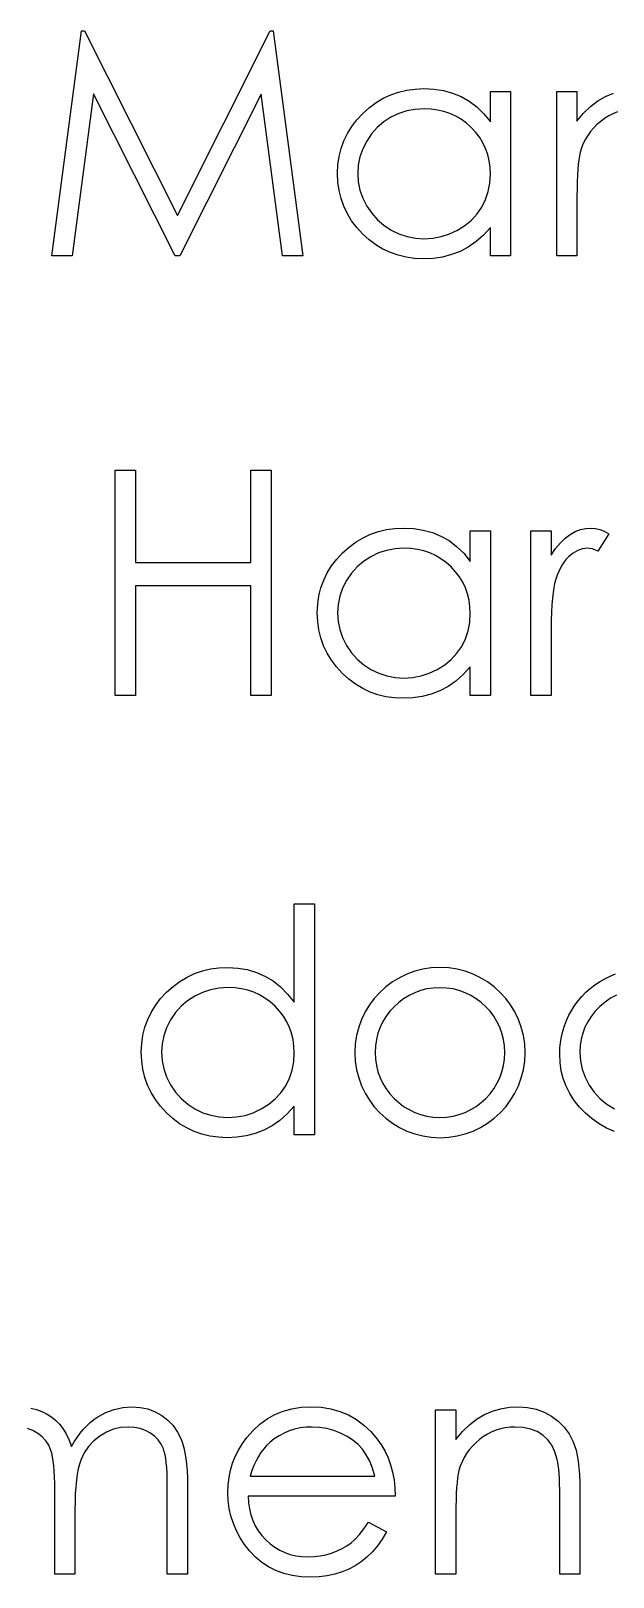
# Model space of a CAD drawing. Header units: millimetres. Extents: x -118 to 176, y -25 to 88.
# Drawn here: x -32.4 to -23.34, y 63.5 to 87.55 of the extents above; entities that cross this region are included whole.
import ezdxf

# ---------------------------------------------------------------- set-up
doc = ezdxf.new("R2010")
doc.units = ezdxf.units.MM

msp = doc.modelspace()

# ---------------------------------------------------------------- linework, layer by layer
at = {"color": 7, "linetype": 'Continuous', "flags": 128}
for points in [[(-32.07, 84.048), (-31.608, 87.548), (-31.608, 87.548), (-31.563, 87.548), (-31.563, 87.548), (-30.118, 84.676), (-30.118, 84.676), (-28.677, 87.548), (-28.677, 87.548), (-28.631, 87.548), (-28.631, 87.548), (-28.166, 84.048), (-28.166, 84.048), (-28.482, 84.048), (-28.482, 84.048), (-28.817, 86.566), (-28.817, 86.566), (-30.08, 84.048), (-30.08, 84.048), (-30.151, 84.048), (-30.151, 84.048), (-31.42, 86.572), (-31.42, 86.572), (-31.754, 84.048), (-31.754, 84.048), (-32.07, 84.048)], [(-24.936, 86.606), (-24.936, 84.048), (-24.936, 84.048), (-25.25, 84.048), (-25.25, 84.048), (-25.25, 84.49), (-25.25, 84.49), (-25.358, 84.372), (-25.473, 84.272), (-25.595, 84.187), (-25.722, 84.12), (-25.856, 84.069), (-25.996, 84.032), (-26.142, 84.01), (-26.294, 84.003), (-26.294, 84.003), (-26.43, 84.009), (-26.56, 84.028), (-26.686, 84.058), (-26.806, 84.1), (-26.921, 84.154), (-27.032, 84.221), (-27.137, 84.3), (-27.237, 84.391), (-27.329, 84.49), (-27.408, 84.595), (-27.475, 84.705), (-27.53, 84.821), (-27.573, 84.941), (-27.603, 85.067), (-27.622, 85.198), (-27.628, 85.334), (-27.628, 85.334), (-27.622, 85.467), (-27.603, 85.596), (-27.573, 85.719), (-27.529, 85.839), (-27.474, 85.952), (-27.406, 86.061), (-27.326, 86.165), (-27.234, 86.264), (-27.133, 86.355), (-27.026, 86.433), (-26.916, 86.5), (-26.799, 86.554), (-26.678, 86.596), (-26.552, 86.627), (-26.421, 86.644), (-26.285, 86.65), (-26.285, 86.65), (-26.128, 86.643), (-25.98, 86.62), (-25.839, 86.58), (-25.705, 86.526), (-25.58, 86.456), (-25.461, 86.366), (-25.352, 86.259), (-25.25, 86.132), (-25.25, 86.132), (-25.25, 86.606), (-25.25, 86.606), (-24.936, 86.606)], [(-24.218, 86.606), (-23.904, 86.606), (-23.904, 86.606), (-23.904, 86.144), (-23.904, 86.144), (-23.8, 86.268), (-23.693, 86.373), (-23.579, 86.46), (-23.46, 86.53), (-23.336, 86.582)], [(-23.276, 86.288), (-23.344, 86.26), (-23.41, 86.227), (-23.474, 86.187), (-23.535, 86.141), (-23.594, 86.091), (-23.646, 86.038), (-23.694, 85.982), (-23.737, 85.923), (-23.774, 85.862), (-23.806, 85.797), (-23.833, 85.729), (-23.855, 85.659), (-23.855, 85.659), (-23.866, 85.607), (-23.876, 85.545), (-23.885, 85.475), (-23.892, 85.393), (-23.897, 85.303), (-23.901, 85.203), (-23.903, 85.093), (-23.904, 84.973), (-23.904, 84.973), (-23.904, 84.048), (-23.904, 84.048), (-24.218, 84.048), (-24.218, 84.048), (-24.218, 86.606)], [(-26.28, 86.336), (-26.418, 86.328), (-26.55, 86.303), (-26.676, 86.262), (-26.797, 86.205), (-26.909, 86.132), (-27.01, 86.046), (-27.098, 85.947), (-27.174, 85.834), (-27.235, 85.714), (-27.279, 85.589), (-27.305, 85.461), (-27.314, 85.33), (-27.314, 85.33), (-27.305, 85.2), (-27.279, 85.072), (-27.235, 84.947), (-27.173, 84.825), (-27.096, 84.712), (-27.007, 84.612), (-26.906, 84.525), (-26.794, 84.451), (-26.672, 84.392), (-26.547, 84.351), (-26.417, 84.326), (-26.283, 84.317), (-26.283, 84.317), (-26.147, 84.326), (-26.015, 84.35), (-25.886, 84.391), (-25.762, 84.45), (-25.646, 84.522), (-25.543, 84.606), (-25.457, 84.702), (-25.383, 84.809), (-25.325, 84.926), (-25.283, 85.051), (-25.258, 85.182), (-25.25, 85.321), (-25.25, 85.321), (-25.255, 85.427), (-25.269, 85.529), (-25.292, 85.626), (-25.324, 85.719), (-25.366, 85.807), (-25.417, 85.891), (-25.478, 85.97), (-25.548, 86.045), (-25.624, 86.113), (-25.705, 86.173), (-25.79, 86.223), (-25.879, 86.263), (-25.973, 86.296), (-26.071, 86.318), (-26.174, 86.332), (-26.28, 86.336)], [(-31.083, 80.715), (-30.769, 80.715), (-30.769, 80.715), (-30.769, 79.279), (-30.769, 79.279), (-28.974, 79.279), (-28.974, 79.279), (-28.974, 80.715), (-28.974, 80.715), (-28.66, 80.715), (-28.66, 80.715), (-28.66, 77.215), (-28.66, 77.215), (-28.974, 77.215), (-28.974, 77.215), (-28.974, 78.92), (-28.974, 78.92), (-30.769, 78.92), (-30.769, 78.92), (-30.769, 77.215), (-30.769, 77.215), (-31.083, 77.215), (-31.083, 77.215), (-31.083, 80.715)], [(-25.25, 79.772), (-25.25, 77.215), (-25.25, 77.215), (-25.564, 77.215), (-25.564, 77.215), (-25.564, 77.657), (-25.564, 77.657), (-25.672, 77.539), (-25.787, 77.438), (-25.909, 77.354), (-26.036, 77.287), (-26.17, 77.236), (-26.31, 77.199), (-26.456, 77.177), (-26.608, 77.17), (-26.608, 77.17), (-26.744, 77.176), (-26.874, 77.194), (-27, 77.224), (-27.12, 77.266), (-27.235, 77.321), (-27.346, 77.388), (-27.451, 77.466), (-27.551, 77.557), (-27.643, 77.657), (-27.723, 77.761), (-27.789, 77.871), (-27.845, 77.987), (-27.887, 78.108), (-27.917, 78.233), (-27.936, 78.364), (-27.942, 78.5), (-27.942, 78.5), (-27.936, 78.634), (-27.917, 78.763), (-27.887, 78.886), (-27.843, 79.005), (-27.788, 79.119), (-27.72, 79.227), (-27.641, 79.332), (-27.548, 79.431), (-27.447, 79.521), (-27.34, 79.6), (-27.23, 79.666), (-27.113, 79.72), (-26.992, 79.763), (-26.866, 79.793), (-26.735, 79.811), (-26.599, 79.817), (-26.599, 79.817), (-26.442, 79.809), (-26.294, 79.786), (-26.153, 79.747), (-26.02, 79.693), (-25.894, 79.622), (-25.776, 79.532), (-25.666, 79.425), (-25.564, 79.299), (-25.564, 79.299), (-25.564, 79.772), (-25.564, 79.772), (-25.25, 79.772)], [(-24.621, 79.772), (-24.307, 79.772), (-24.307, 79.772), (-24.307, 79.396), (-24.307, 79.396), (-24.236, 79.499), (-24.162, 79.588), (-24.087, 79.66), (-24.01, 79.718), (-23.931, 79.761), (-23.85, 79.793), (-23.768, 79.811), (-23.683, 79.817), (-23.683, 79.817), (-23.618, 79.811), (-23.551, 79.795), (-23.481, 79.768), (-23.41, 79.729), (-23.41, 79.729), (-23.582, 79.457), (-23.582, 79.457), (-23.628, 79.477), (-23.67, 79.492), (-23.709, 79.5), (-23.743, 79.503), (-23.743, 79.503), (-23.818, 79.495), (-23.892, 79.469), (-23.965, 79.427), (-24.036, 79.368), (-24.07, 79.333), (-24.103, 79.292), (-24.132, 79.247), (-24.16, 79.197), (-24.186, 79.143), (-24.21, 79.084), (-24.232, 79.02), (-24.251, 78.952), (-24.251, 78.952), (-24.265, 78.891), (-24.276, 78.816), (-24.286, 78.727), (-24.293, 78.624), (-24.3, 78.507), (-24.304, 78.377), (-24.307, 78.233), (-24.307, 78.074), (-24.307, 78.074), (-24.307, 77.215), (-24.307, 77.215), (-24.621, 77.215), (-24.621, 77.215), (-24.621, 79.772)], [(-26.594, 79.503), (-26.732, 79.495), (-26.864, 79.47), (-26.99, 79.429), (-27.111, 79.371), (-27.223, 79.299), (-27.324, 79.213), (-27.412, 79.114), (-27.488, 79.001), (-27.549, 78.88), (-27.593, 78.756), (-27.619, 78.628), (-27.628, 78.497), (-27.628, 78.497), (-27.619, 78.366), (-27.593, 78.239), (-27.549, 78.114), (-27.487, 77.992), (-27.41, 77.878), (-27.322, 77.778), (-27.221, 77.691), (-27.108, 77.618), (-26.986, 77.559), (-26.861, 77.517), (-26.731, 77.492), (-26.597, 77.484), (-26.597, 77.484), (-26.461, 77.492), (-26.329, 77.517), (-26.2, 77.558), (-26.076, 77.616), (-25.96, 77.688), (-25.858, 77.773), (-25.771, 77.869), (-25.697, 77.976), (-25.639, 78.093), (-25.597, 78.218), (-25.572, 78.349), (-25.564, 78.488), (-25.564, 78.488), (-25.569, 78.594), (-25.583, 78.695), (-25.606, 78.793), (-25.638, 78.885), (-25.68, 78.974), (-25.731, 79.058), (-25.792, 79.137), (-25.862, 79.212), (-25.938, 79.28), (-26.019, 79.34), (-26.104, 79.389), (-26.193, 79.43), (-26.287, 79.462), (-26.386, 79.485), (-26.488, 79.499), (-26.594, 79.503)], [(-27.987, 73.971), (-27.987, 70.381), (-27.987, 70.381), (-28.301, 70.381), (-28.301, 70.381), (-28.301, 70.824), (-28.301, 70.824), (-28.41, 70.706), (-28.524, 70.605), (-28.646, 70.521), (-28.774, 70.453), (-28.907, 70.402), (-29.047, 70.366), (-29.194, 70.343), (-29.346, 70.336), (-29.346, 70.336), (-29.481, 70.343), (-29.611, 70.361), (-29.737, 70.391), (-29.857, 70.433), (-29.972, 70.488), (-30.083, 70.554), (-30.188, 70.633), (-30.289, 70.724), (-30.381, 70.824), (-30.46, 70.928), (-30.526, 71.038), (-30.582, 71.154), (-30.624, 71.274), (-30.655, 71.4), (-30.673, 71.531), (-30.679, 71.667), (-30.679, 71.667), (-30.673, 71.8), (-30.655, 71.929), (-30.624, 72.053), (-30.58, 72.172), (-30.525, 72.285), (-30.458, 72.394), (-30.378, 72.499), (-30.285, 72.597), (-30.184, 72.688), (-30.078, 72.766), (-29.967, 72.833), (-29.85, 72.887), (-29.729, 72.93), (-29.603, 72.96), (-29.472, 72.977), (-29.336, 72.984), (-29.336, 72.984), (-29.179, 72.975), (-29.031, 72.95), (-28.89, 72.907), (-28.757, 72.848), (-28.631, 72.773), (-28.513, 72.68), (-28.403, 72.57), (-28.301, 72.444), (-28.301, 72.444), (-28.301, 73.971), (-28.301, 73.971), (-27.987, 73.971)], [(-23.322, 70.431), (-23.444, 70.484), (-23.561, 70.549), (-23.67, 70.627), (-23.773, 70.716), (-23.867, 70.813), (-23.948, 70.916), (-24.016, 71.023), (-24.073, 71.136), (-24.117, 71.255), (-24.148, 71.377), (-24.166, 71.506), (-24.173, 71.639), (-24.173, 71.639), (-24.17, 71.729), (-24.161, 71.819), (-24.147, 71.906), (-24.126, 71.992), (-24.1, 72.076), (-24.068, 72.159), (-24.03, 72.239), (-23.986, 72.318), (-23.937, 72.395), (-23.884, 72.466), (-23.826, 72.534), (-23.764, 72.597), (-23.698, 72.656), (-23.627, 72.711), (-23.552, 72.762), (-23.472, 72.808), (-23.39, 72.849), (-23.304, 72.885)], [(-29.332, 72.67), (-29.469, 72.661), (-29.601, 72.637), (-29.727, 72.595), (-29.848, 72.538), (-29.961, 72.466), (-30.061, 72.379), (-30.149, 72.281), (-30.226, 72.168), (-30.287, 72.047), (-30.33, 71.922), (-30.357, 71.795), (-30.365, 71.664), (-30.365, 71.664), (-30.356, 71.533), (-30.33, 71.406), (-30.286, 71.281), (-30.224, 71.159), (-30.147, 71.045), (-30.059, 70.945), (-29.958, 70.858), (-29.845, 70.784), (-29.724, 70.725), (-29.598, 70.684), (-29.468, 70.659), (-29.334, 70.65), (-29.334, 70.65), (-29.198, 70.659), (-29.066, 70.683), (-28.938, 70.725), (-28.813, 70.783), (-28.697, 70.855), (-28.595, 70.939), (-28.508, 71.035), (-28.434, 71.143), (-28.376, 71.26), (-28.334, 71.385), (-28.309, 71.516), (-28.301, 71.654), (-28.301, 71.654), (-28.306, 71.76), (-28.32, 71.862), (-28.343, 71.959), (-28.375, 72.052), (-28.417, 72.14), (-28.469, 72.224), (-28.529, 72.304), (-28.599, 72.379), (-28.675, 72.447), (-28.756, 72.506), (-28.842, 72.556), (-28.931, 72.597), (-29.025, 72.629), (-29.123, 72.651), (-29.225, 72.665), (-29.332, 72.67)], [(-23.291, 72.555), (-23.381, 72.505), (-23.467, 72.446), (-23.547, 72.377), (-23.62, 72.302), (-23.683, 72.223), (-23.737, 72.14), (-23.781, 72.053), (-23.815, 71.963), (-23.839, 71.868), (-23.854, 71.769), (-23.859, 71.667), (-23.859, 71.667), (-23.85, 71.533), (-23.823, 71.403), (-23.778, 71.277), (-23.716, 71.155), (-23.637, 71.042), (-23.545, 70.942), (-23.441, 70.856), (-23.322, 70.783)], [(-32.397, 66.132), (-32.309, 66.109), (-32.224, 66.077), (-32.144, 66.037), (-32.072, 65.991), (-32.006, 65.939), (-31.95, 65.881), (-31.898, 65.814), (-31.85, 65.733), (-31.806, 65.64), (-31.765, 65.533), (-31.765, 65.533), (-31.723, 65.606), (-31.678, 65.675), (-31.631, 65.74), (-31.581, 65.799), (-31.528, 65.855), (-31.474, 65.905), (-31.416, 65.951), (-31.356, 65.993), (-31.231, 66.061), (-31.101, 66.111), (-30.967, 66.141), (-30.827, 66.15), (-30.827, 66.15), (-30.699, 66.142), (-30.578, 66.117), (-30.465, 66.075), (-30.36, 66.017), (-30.266, 65.944), (-30.183, 65.858), (-30.115, 65.759), (-30.059, 65.646), (-30.036, 65.583), (-30.017, 65.512), (-30, 65.435), (-29.986, 65.349), (-29.975, 65.257), (-29.968, 65.156), (-29.963, 65.048), (-29.961, 64.933), (-29.961, 64.933), (-29.961, 63.548), (-29.961, 63.548), (-30.275, 63.548), (-30.275, 63.548), (-30.275, 64.935), (-30.275, 64.935), (-30.276, 65.033), (-30.279, 65.123), (-30.284, 65.205), (-30.29, 65.28), (-30.298, 65.346), (-30.309, 65.404), (-30.321, 65.454), (-30.335, 65.496), (-30.37, 65.569), (-30.416, 65.635), (-30.472, 65.693), (-30.538, 65.743), (-30.613, 65.784), (-30.696, 65.813), (-30.785, 65.831), (-30.882, 65.836), (-30.882, 65.836), (-31, 65.828), (-31.113, 65.801), (-31.222, 65.758), (-31.325, 65.696), (-31.419, 65.62), (-31.499, 65.533), (-31.565, 65.433), (-31.619, 65.322), (-31.64, 65.259), (-31.659, 65.186), (-31.675, 65.104), (-31.688, 65.011), (-31.698, 64.909), (-31.706, 64.797), (-31.71, 64.675), (-31.711, 64.543), (-31.711, 64.543), (-31.711, 63.548), (-31.711, 63.548), (-32.025, 63.548), (-32.025, 63.548), (-32.025, 64.848), (-32.025, 64.848), (-32.026, 64.959), (-32.029, 65.06), (-32.034, 65.152), (-32.04, 65.235), (-32.048, 65.308), (-32.058, 65.372), (-32.07, 65.428), (-32.084, 65.473), (-32.119, 65.552), (-32.164, 65.622), (-32.221, 65.683), (-32.288, 65.737), (-32.364, 65.78), (-32.447, 65.812)], [(-27.144, 64.356), (-26.865, 64.209), (-26.865, 64.209), (-26.934, 64.092), (-27.007, 63.987), (-27.086, 63.893), (-27.17, 63.811), (-27.259, 63.741), (-27.353, 63.679), (-27.453, 63.626), (-27.558, 63.582), (-27.67, 63.547), (-27.788, 63.523), (-27.914, 63.508), (-28.046, 63.503), (-28.046, 63.503), (-28.194, 63.509), (-28.333, 63.528), (-28.463, 63.56), (-28.586, 63.604), (-28.699, 63.661), (-28.805, 63.73), (-28.903, 63.812), (-28.992, 63.907), (-29.072, 64.009), (-29.142, 64.115), (-29.2, 64.224), (-29.247, 64.337), (-29.285, 64.453), (-29.312, 64.572), (-29.327, 64.694), (-29.333, 64.82), (-29.333, 64.82), (-29.328, 64.937), (-29.315, 65.052), (-29.292, 65.164), (-29.259, 65.273), (-29.218, 65.378), (-29.168, 65.479), (-29.107, 65.578), (-29.039, 65.674), (-29.039, 65.674), (-28.941, 65.785), (-28.836, 65.883), (-28.723, 65.964), (-28.602, 66.031), (-28.473, 66.083), (-28.336, 66.121), (-28.192, 66.143), (-28.039, 66.15), (-28.039, 66.15), (-27.882, 66.143), (-27.732, 66.119), (-27.591, 66.08), (-27.459, 66.025), (-27.334, 65.954), (-27.218, 65.867), (-27.109, 65.765), (-27.009, 65.647), (-27.009, 65.647), (-26.944, 65.555), (-26.889, 65.458), (-26.841, 65.355), (-26.803, 65.247), (-26.772, 65.134), (-26.749, 65.015), (-26.736, 64.89), (-26.73, 64.759), (-26.73, 64.759), (-29.019, 64.759), (-29.019, 64.759), (-29.013, 64.658), (-28.999, 64.562), (-28.976, 64.47), (-28.945, 64.383), (-28.907, 64.301), (-28.861, 64.223), (-28.806, 64.15), (-28.744, 64.081), (-28.675, 64.02), (-28.603, 63.966), (-28.527, 63.92), (-28.446, 63.883), (-28.362, 63.854), (-28.274, 63.834), (-28.182, 63.821), (-28.086, 63.817), (-28.086, 63.817), (-27.992, 63.821), (-27.9, 63.832), (-27.809, 63.851), (-27.719, 63.877), (-27.633, 63.909), (-27.554, 63.947), (-27.481, 63.989), (-27.415, 64.036), (-27.352, 64.093), (-27.285, 64.166), (-27.216, 64.252), (-27.144, 64.356)], [(-26.102, 66.106), (-25.788, 66.106), (-25.788, 66.106), (-25.788, 65.644), (-25.788, 65.644), (-25.685, 65.768), (-25.577, 65.873), (-25.464, 65.96), (-25.344, 66.03), (-25.22, 66.082), (-25.091, 66.12), (-24.955, 66.143), (-24.815, 66.15), (-24.815, 66.15), (-24.673, 66.141), (-24.54, 66.115), (-24.415, 66.069), (-24.299, 66.006), (-24.194, 65.927), (-24.103, 65.836), (-24.027, 65.733), (-23.966, 65.616), (-23.941, 65.551), (-23.919, 65.477), (-23.901, 65.395), (-23.885, 65.303), (-23.874, 65.204), (-23.866, 65.096), (-23.86, 64.979), (-23.859, 64.854), (-23.859, 64.854), (-23.859, 63.548), (-23.859, 63.548), (-24.173, 63.548), (-24.173, 63.548), (-24.173, 64.751), (-24.173, 64.751), (-24.173, 64.855), (-24.175, 64.951), (-24.178, 65.037), (-24.182, 65.115), (-24.187, 65.183), (-24.194, 65.242), (-24.202, 65.292), (-24.21, 65.333), (-24.21, 65.333), (-24.246, 65.451), (-24.295, 65.553), (-24.359, 65.639), (-24.435, 65.71), (-24.525, 65.766), (-24.627, 65.805), (-24.742, 65.829), (-24.87, 65.836), (-24.87, 65.836), (-24.945, 65.834), (-25.019, 65.824), (-25.091, 65.809), (-25.161, 65.788), (-25.229, 65.76), (-25.295, 65.727), (-25.358, 65.687), (-25.42, 65.641), (-25.478, 65.591), (-25.531, 65.538), (-25.579, 65.482), (-25.621, 65.423), (-25.658, 65.362), (-25.691, 65.297), (-25.718, 65.229), (-25.74, 65.159), (-25.74, 65.159), (-25.751, 65.107), (-25.761, 65.045), (-25.769, 64.975), (-25.776, 64.893), (-25.781, 64.803), (-25.785, 64.703), (-25.787, 64.593), (-25.788, 64.473), (-25.788, 64.473), (-25.788, 63.548), (-25.788, 63.548), (-26.102, 63.548), (-26.102, 63.548), (-26.102, 66.106)], [(-27.045, 65.074), (-27.082, 65.198), (-27.127, 65.308), (-27.18, 65.406), (-27.24, 65.49), (-27.309, 65.564), (-27.389, 65.631), (-27.479, 65.69), (-27.579, 65.741), (-27.685, 65.783), (-27.795, 65.812), (-27.908, 65.831), (-28.023, 65.836), (-28.023, 65.836), (-28.117, 65.833), (-28.208, 65.822), (-28.295, 65.803), (-28.379, 65.777), (-28.46, 65.742), (-28.537, 65.702), (-28.611, 65.653), (-28.682, 65.597), (-28.682, 65.597), (-28.731, 65.55), (-28.776, 65.498), (-28.819, 65.442), (-28.858, 65.379), (-28.895, 65.31), (-28.928, 65.237), (-28.959, 65.158), (-28.986, 65.074), (-28.986, 65.074), (-27.045, 65.074)]]:
    msp.add_lwpolyline(points, dxfattribs=at)
at = {"color": 7, "linetype": 'Continuous'}
for centre, radius, start, end in [((-26.034, 71.66), 1.324, 90.0003, 89.9997), ((-26.035, 71.66), 1.009, 90.0004, 89.9996)]:
    msp.add_arc(centre, radius, start, end, dxfattribs=at)

doc.saveas('drawing.dxf')
